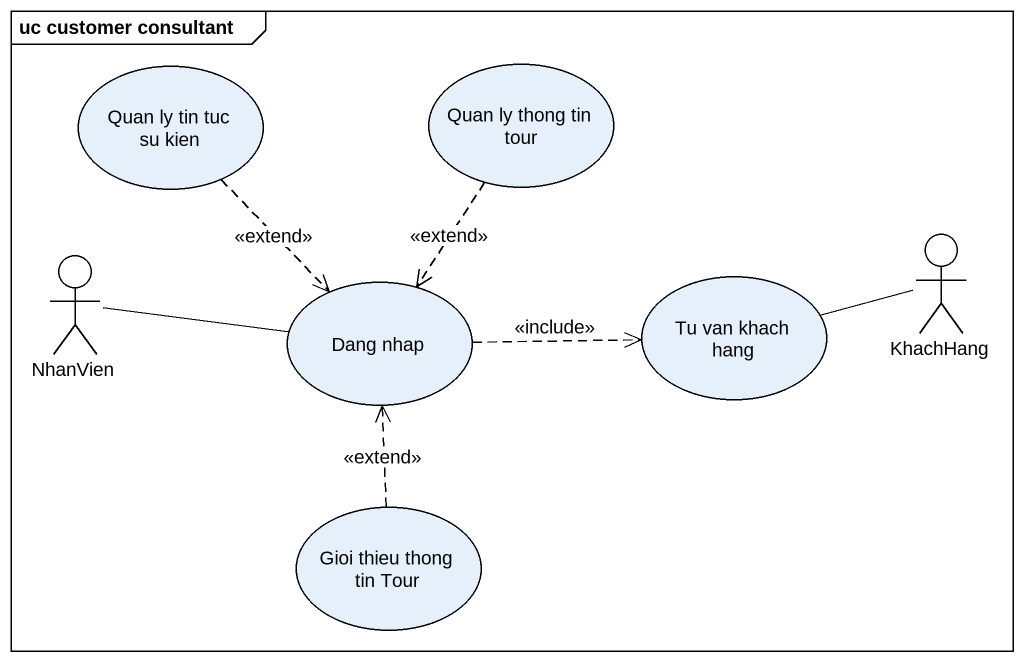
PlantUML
@startuml
mainframe uc customer consultant
usecase "Quan ly tin tuc su kien" as Quan_ly_tin_tuc_su_kien
usecase "Quan ly thong tin tour" as Quan_ly_thong_tin_tour
actor NhanVien
usecase "Tu van khach hang" as Tu_van_khach_hang
actor KhachHang
usecase "Dang nhap" as Dang_nhap
usecase "Gioi thieu thong tin Tour" as Gioi_thieu_thong_tin_Tour
Quan_ly_tin_tuc_su_kien ..> Dang_nhap : <<extend>>
Quan_ly_thong_tin_tour ..> Dang_nhap : <<extend>>
NhanVien -right- Dang_nhap
KhachHang -left- Tu_van_khach_hang
Dang_nhap .right.> Tu_van_khach_hang : <<include>>
Gioi_thieu_thong_tin_Tour .up.> Dang_nhap : <<extend>>
@enduml
